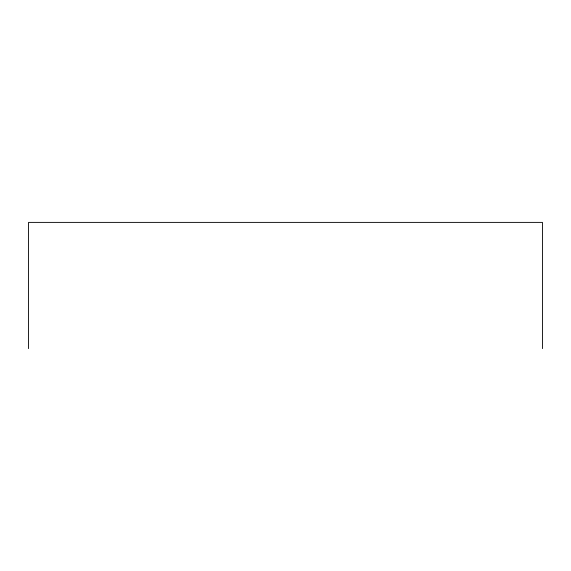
<?xml version="1.0" encoding="UTF-8"?>
<svg xmlns="http://www.w3.org/2000/svg" width="571" height="571" viewBox="0 0 571 571"><rect width="100%" height="100%" fill="white"/><g stroke="black" fill="none" stroke-linecap="round" stroke-linejoin="round"><path stroke-width="0.86" d="M542.45 348.61L542.45 222.39L28.55 222.39L28.55 348.61"/></g></svg>
